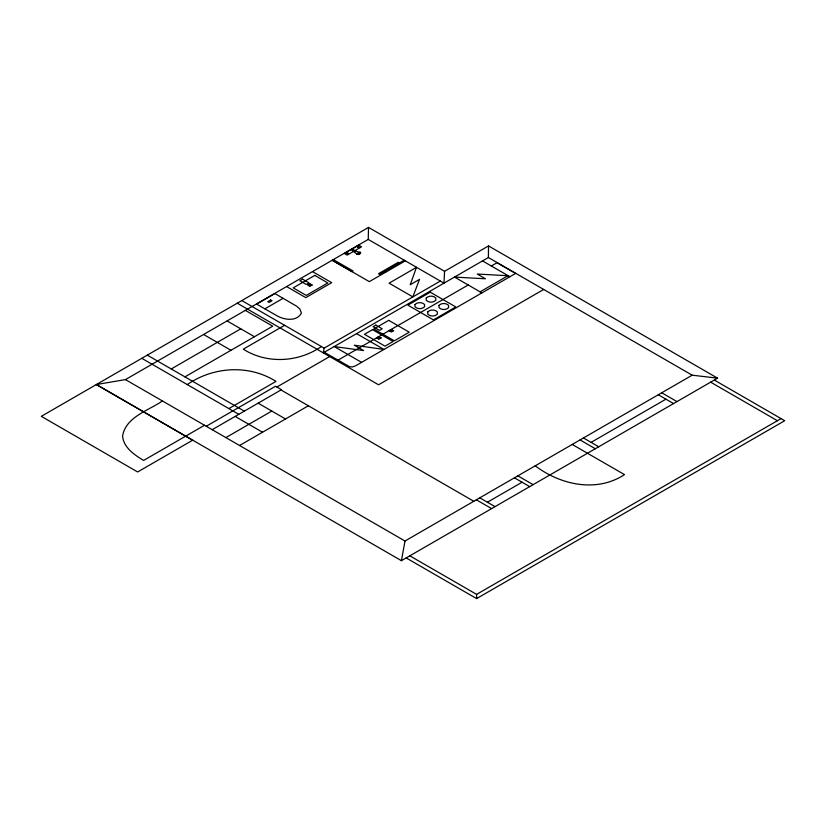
<?xml version="1.0" encoding="UTF-8"?>
<svg xmlns="http://www.w3.org/2000/svg" width="826" height="826" viewBox="0 0 826 826"><rect width="100%" height="100%" fill="white"/><g stroke="black" fill="none" stroke-linecap="round" stroke-linejoin="round"><path stroke-width="1.24" d="M440.341 281.057L324.153 348.128L323.265 352.857L488.383 257.526L488.527 245.921L717.567 378.163L401.426 560.678L96.353 384.544L125.438 379.609L368.241 239.426L368.53 227.408L444.553 271.31L488.527 245.921M444.553 271.31L443.985 283.163L368.241 239.426M401.426 560.678L404.998 541.009L692.188 375.19L717.567 378.163M368.53 227.408L41.3 416.335L137.653 471.966L192.706 440.175M353.693 251.31L347.126 255.1L344.349 253.489L358.752 245.167L361.54 246.778L354.932 250.598M354.56 251.806L355.789 251.094M264.878 308.841L276.669 315.594C283.938 320.003 297.019 321.944 301.418 312.982L299.931 309.079L296.668 306.209L274.913 293.571L256.679 304.102L264.878 308.841L283.122 298.31M171.25 368.964L240.779 328.831M184.931 376.873L272.735 326.177L245.363 310.38M284.619 325.299L243.278 349.171C267.046 364.245 298.496 362.346 321.417 346.548M187.285 384.575C213.242 366.579 248.967 364.245 275.967 381.405L228.874 408.591M404.203 260.19L379.619 274.377L378.484 273.716L398.256 262.307L399.392 262.957M162.433 400.961C148.597 410.636 125.697 416.8 122.568 436.128C123.683 447.764 134.452 454.868 143.61 460.433L204.528 425.266M405.339 260.851L369.325 281.635L332.186 260.252L351.948 271.661L353.084 271L333.322 259.591M206.242 426.257L275.554 386.248L281.49 389.676L212.189 429.685M276.906 387.022L329.677 356.553M491.336 265.993L497.015 262.72L515.6 273.447L355.686 365.773L352.444 366.94L349.615 366.744L324.288 352.268M337.979 360.167L468.208 284.98M225.88 437.594L271.826 411.069M480.082 291.836L508.083 275.667M239.561 445.493L308.387 405.772M543.684 289.451L378.566 384.782L237.258 303.204M487.412 502.229L522.063 482.229M591.106 442.364L665.942 399.165M409.83 555.826L476.602 594.379L781.055 418.596M406.185 557.932L476.602 598.592L784.7 420.713L714.283 380.053M508.217 275.739L477.242 274.036L485.461 278.775L454.537 277.092L481.919 292.9M710.639 382.159L777.4 420.713M488.383 257.526L692.188 375.19M482.539 260.923L509.921 276.72M661.729 392.773L676.99 401.591M658.312 394.756L673.562 403.563M357.204 246.065L360.033 247.645M352.144 248.987L356.068 251.249L360.776 252.725C358.102 257.929 353.962 250.443 350.916 249.7M384.42 271.609L385.566 272.26M345.805 252.653L348.582 254.253M312.527 271.599L331.701 282.668L305.775 297.628L286.612 286.56M583.476 437.966L598.726 446.773M580.058 439.938L595.309 448.745M572.232 444.45L624.497 474.62C596.558 492.946 560.503 484.945 535.227 465.812M356.595 333.652L383.956 349.45L354.292 345.196L363.595 350.565L334.22 346.569L361.582 362.366M241.791 300.581L324.153 348.128M517.85 475.848L533.111 484.655M514.433 477.82L529.693 486.628M227.098 320.932L254.46 336.729M203.609 334.489L230.97 350.286M479.782 497.83L495.032 506.637M476.354 499.802L491.615 508.61M280.995 389.965L473.804 501.279M258.135 403.171L285.517 418.978M147.296 355.139L244.31 411.141M141.793 358.319L238.797 414.322M235.162 416.428L262.534 432.235M125.438 379.609L404.998 541.009M96.353 384.544L192.613 440.237M476.602 594.379L476.602 598.592M360.126 252.178L360.064 252.725C358.339 255.317 352.929 254.935 360.126 252.178M414.993 304.515L414.993 306.766C417.357 309.285 422.2 309.285 424.564 306.766L424.564 304.515C422.2 301.996 417.357 301.996 414.993 304.515M427.765 311.887L427.765 314.138C430.129 316.668 434.972 316.657 437.326 314.138L437.336 311.887C434.972 309.368 430.129 309.368 427.765 311.887M426.247 298.021L426.247 300.272C428.601 302.791 433.454 302.791 435.808 300.272L435.808 298.021C433.444 295.501 428.611 295.501 426.247 298.021M439.019 305.393L439.019 307.644C441.373 310.173 446.226 310.173 448.58 307.644L448.58 305.393C446.216 302.874 441.373 302.874 439.019 305.393M416.459 267.376L410.233 284.743L419.536 279.374L412.835 296.885L389.087 283.173L416.459 267.376M311.144 285.011L309.864 285.765L308.573 285.011L309.864 284.268L311.144 285.011M380.125 337.927L378.835 338.67L377.544 337.927L378.835 337.173L380.125 337.927M392.639 330.699L391.348 331.443L390.058 330.699L391.348 329.956L392.639 330.699M312.114 285.011L309.853 286.323L307.602 285.011L309.864 283.71L312.114 285.011M381.096 337.927L378.835 339.228L376.573 337.927L378.835 336.616L381.096 337.927M393.599 330.699L391.348 332L389.087 330.699L391.348 329.398L393.599 330.699M347.632 252.911C346.3 253.881 349.037 253.221 347.632 252.911M358.618 246.881L357.658 247.119L358.618 246.881M302.605 279.167L299.869 280.747L306.25 284.433L308.996 282.853L302.605 279.167M270.66 299.972L267.758 301.645L269.142 302.44L272.033 300.767L270.66 299.972M314.789 275.399L293.199 287.871L306.25 295.409L327.85 282.936L314.789 275.399M430.263 292.208L407.879 305.135L433.423 319.889L455.807 306.962L430.263 292.208M375.851 325.114L373.115 326.693L379.495 330.379L382.231 328.8L375.851 325.114M372.557 329.646L364.493 334.303L385.019 346.156L393.083 341.499L372.557 329.646M388.747 320.354L373.817 328.965L394.343 340.818L409.273 332.197L388.747 320.354"/></g></svg>
